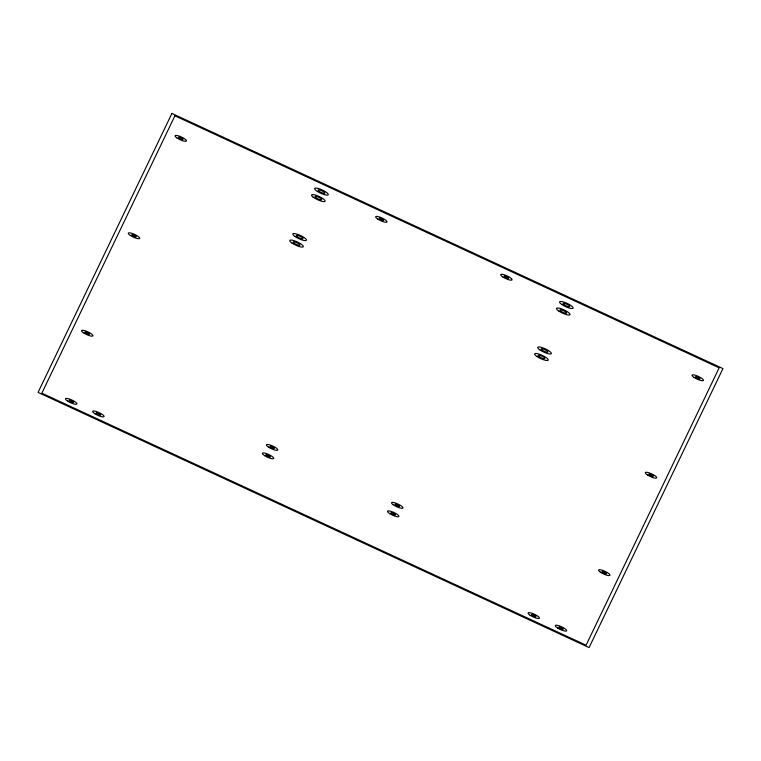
<?xml version="1.0" encoding="UTF-8"?>
<svg xmlns="http://www.w3.org/2000/svg" width="761" height="761" viewBox="0 0 761 761"><rect width="100%" height="100%" fill="white"/><g stroke="black" fill="none" stroke-linecap="round" stroke-linejoin="round"><path stroke-width="1.14" d="M171.91 113.418L38.05 392.41L589.09 647.582L722.95 368.59L171.91 113.418M174.925 115.805L41.845 393.171L586.075 645.195L719.155 367.829L174.925 115.805M85.203 332.034L84.947 332.119A2.663 0.637 24.7 0 0 85.289 332.728A2.521 0.609 24.8 0 0 88.78 334.364A2.521 0.609 24.8 0 0 88.657 333.299A2.521 0.609 24.8 0 0 85.203 332.034M694.003 377.408A6.297 1.512 24.8 0 0 703.411 380.51A6.297 1.512 24.8 0 0 695.868 375.392A6.297 1.512 24.8 0 0 694.003 377.408M83.31 332.738A6.297 1.512 24.8 0 0 92.842 336.001A6.297 1.512 24.8 0 0 85.555 330.911A6.297 1.512 24.8 0 0 83.31 332.738M268.452 447.126A6.297 1.512 24.8 0 0 277.746 450.093A6.297 1.512 24.8 0 0 270.003 444.957A6.297 1.512 24.8 0 0 268.452 447.126M270.621 447.287A2.521 0.609 24.8 0 0 274.34 448.476A2.521 0.609 24.8 0 0 271.239 446.422A2.521 0.609 24.8 0 0 270.621 447.287M561.846 304.543A7.496 1.798 24.8 0 0 573.09 308.3A7.496 1.798 24.8 0 0 564.205 302.212A7.496 1.798 24.8 0 0 561.846 304.543M564.129 304.781A3.719 0.894 24.8 0 0 569.704 306.645A3.719 0.894 24.8 0 0 565.299 303.629A3.719 0.894 24.8 0 0 564.129 304.781M529.523 614.85A6.297 1.512 24.8 0 0 539.254 618.427A6.297 1.512 24.8 0 0 532.548 613.423A6.297 1.512 24.8 0 0 529.523 614.85M532.072 615.278A2.521 0.609 24.8 0 0 535.963 616.705A2.521 0.609 24.8 0 0 533.29 614.707A2.521 0.609 24.8 0 0 532.072 615.278M502.564 276.833A6.297 1.512 24.8 0 0 512.001 279.972A6.297 1.512 24.8 0 0 504.514 274.854A6.297 1.512 24.8 0 0 502.564 276.833M504.838 277.061A2.521 0.609 24.8 0 0 508.614 278.317A2.521 0.609 24.8 0 0 505.618 276.272A2.521 0.609 24.8 0 0 504.838 277.061M696.258 377.627A2.521 0.609 24.8 0 0 700.015 378.864A2.521 0.609 24.8 0 0 697 376.819A2.521 0.609 24.8 0 0 696.258 377.627M600.248 572.101A6.297 1.512 24.8 0 0 609.837 575.44A6.297 1.512 24.8 0 0 602.693 570.37A6.297 1.512 24.8 0 0 600.248 572.101M602.655 572.424A2.521 0.609 24.8 0 0 606.488 573.756A2.521 0.609 24.8 0 0 603.635 571.73A2.521 0.609 24.8 0 0 602.655 572.424M647.525 475.026A6.297 1.512 24.8 0 0 656.714 477.87A6.297 1.512 24.8 0 0 648.791 472.724A6.297 1.512 24.8 0 0 647.525 475.026M537.028 356.586A7.496 1.798 24.8 0 0 548.186 360.229A7.496 1.798 24.8 0 0 539.121 354.131A7.496 1.798 24.8 0 0 537.028 356.586M540.091 350.06A7.496 1.798 24.8 0 0 551.287 353.751A7.496 1.798 24.8 0 0 542.308 347.653A7.496 1.798 24.8 0 0 540.091 350.06M558.479 310.869A7.496 1.798 24.8 0 0 569.894 314.854A7.496 1.798 24.8 0 0 561.409 308.823A7.496 1.798 24.8 0 0 558.479 310.869M313.009 197.032A7.496 1.798 24.8 0 0 324.738 201.56A7.496 1.798 24.8 0 0 317.318 195.71A7.496 1.798 24.8 0 0 313.009 197.032M291.929 243.044A7.496 1.798 24.8 0 0 303.23 246.868A7.496 1.798 24.8 0 0 294.459 240.799A7.496 1.798 24.8 0 0 291.929 243.044M294.926 236.471A7.496 1.798 24.8 0 0 306.312 240.409A7.496 1.798 24.8 0 0 297.732 234.359A7.496 1.798 24.8 0 0 294.926 236.471M317.394 191.439A7.496 1.798 24.8 0 0 328.276 194.759A7.496 1.798 24.8 0 0 318.745 188.623A7.496 1.798 24.8 0 0 317.394 191.439M176.714 137.798A6.297 1.512 24.8 0 0 186.312 141.156A6.297 1.512 24.8 0 0 179.187 136.086A6.297 1.512 24.8 0 0 176.714 137.798M377.551 218.949A6.297 1.512 24.8 0 0 386.978 222.079A6.297 1.512 24.8 0 0 379.492 216.971A6.297 1.512 24.8 0 0 377.551 218.949M130.369 235.51A6.297 1.512 24.8 0 0 139.672 238.478A6.297 1.512 24.8 0 0 131.919 233.342A6.297 1.512 24.8 0 0 130.369 235.51M264.666 455.706A6.297 1.512 24.8 0 0 273.808 458.493A6.297 1.512 24.8 0 0 265.808 453.347A6.297 1.512 24.8 0 0 264.666 455.706M389.765 513.675A6.297 1.512 24.8 0 0 398.907 516.462A6.297 1.512 24.8 0 0 390.897 511.316A6.297 1.512 24.8 0 0 389.765 513.675M392.923 504.581A6.297 1.512 24.8 0 0 402.712 508.243A6.297 1.512 24.8 0 0 396.186 503.268A6.297 1.512 24.8 0 0 392.923 504.581M94.963 413.803A6.297 1.512 24.8 0 0 104.105 416.59A6.297 1.512 24.8 0 0 96.095 411.435A6.297 1.512 24.8 0 0 94.963 413.803M67.605 401.104A6.297 1.512 24.8 0 0 76.871 404.034A6.297 1.512 24.8 0 0 69.061 398.888A6.297 1.512 24.8 0 0 67.605 401.104M557.566 628.025A6.297 1.512 24.8 0 0 566.698 630.812A6.297 1.512 24.8 0 0 558.698 625.666A6.297 1.512 24.8 0 0 557.566 628.025M539.254 356.785A3.719 0.894 24.8 0 0 544.781 358.593A3.719 0.894 24.8 0 0 540.291 355.568A3.719 0.894 24.8 0 0 539.254 356.785M97.018 413.889A2.521 0.609 24.8 0 0 100.671 415.002A2.521 0.609 24.8 0 0 97.475 412.947A2.521 0.609 24.8 0 0 97.018 413.889M179.13 138.131A2.521 0.609 24.8 0 0 182.963 139.463A2.521 0.609 24.8 0 0 180.119 137.437A2.521 0.609 24.8 0 0 179.13 138.131M560.886 311.192A3.719 0.894 24.8 0 0 566.545 313.171A3.719 0.894 24.8 0 0 562.341 310.184A3.719 0.894 24.8 0 0 560.886 311.192M649.618 475.13A2.521 0.609 24.8 0 0 653.29 476.272A2.521 0.609 24.8 0 0 650.122 474.208A2.521 0.609 24.8 0 0 649.618 475.13M266.721 455.791A2.521 0.609 24.8 0 0 270.374 456.904A2.521 0.609 24.8 0 0 267.178 454.85A2.521 0.609 24.8 0 0 266.721 455.791M379.825 219.178A2.521 0.609 24.8 0 0 383.592 220.433A2.521 0.609 24.8 0 0 380.595 218.388A2.521 0.609 24.8 0 0 379.825 219.178M297.313 236.776A3.719 0.894 24.8 0 0 302.954 238.726A3.719 0.894 24.8 0 0 298.702 235.729A3.719 0.894 24.8 0 0 297.313 236.776M391.82 513.761A2.521 0.609 24.8 0 0 395.473 514.874A2.521 0.609 24.8 0 0 392.276 512.819A2.521 0.609 24.8 0 0 391.82 513.761M395.539 505.047A2.521 0.609 24.8 0 0 399.449 506.512A2.521 0.609 24.8 0 0 396.842 504.524A2.521 0.609 24.8 0 0 395.539 505.047M319.449 191.525A3.719 0.894 24.8 0 0 324.842 193.17A3.719 0.894 24.8 0 0 320.124 190.126A3.719 0.894 24.8 0 0 319.449 191.525M315.71 197.575A3.719 0.894 24.8 0 0 321.513 199.82A3.719 0.894 24.8 0 0 317.841 196.918A3.719 0.894 24.8 0 0 315.71 197.575M132.547 235.672A2.521 0.609 24.8 0 0 136.257 236.861A2.521 0.609 24.8 0 0 133.165 234.807A2.521 0.609 24.8 0 0 132.547 235.672M294.25 243.311A3.719 0.894 24.8 0 0 299.853 245.204A3.719 0.894 24.8 0 0 295.506 242.198A3.719 0.894 24.8 0 0 294.25 243.311M559.62 628.11A2.521 0.609 24.8 0 0 563.273 629.223A2.521 0.609 24.8 0 0 560.067 627.169A2.521 0.609 24.8 0 0 559.62 628.11M542.346 350.279A3.719 0.894 24.8 0 0 547.891 352.105A3.719 0.894 24.8 0 0 543.449 349.09A3.719 0.894 24.8 0 0 542.346 350.279M69.755 401.247A2.521 0.609 24.8 0 0 73.456 402.417A2.521 0.609 24.8 0 0 70.335 400.362A2.521 0.609 24.8 0 0 69.755 401.247"/></g></svg>
